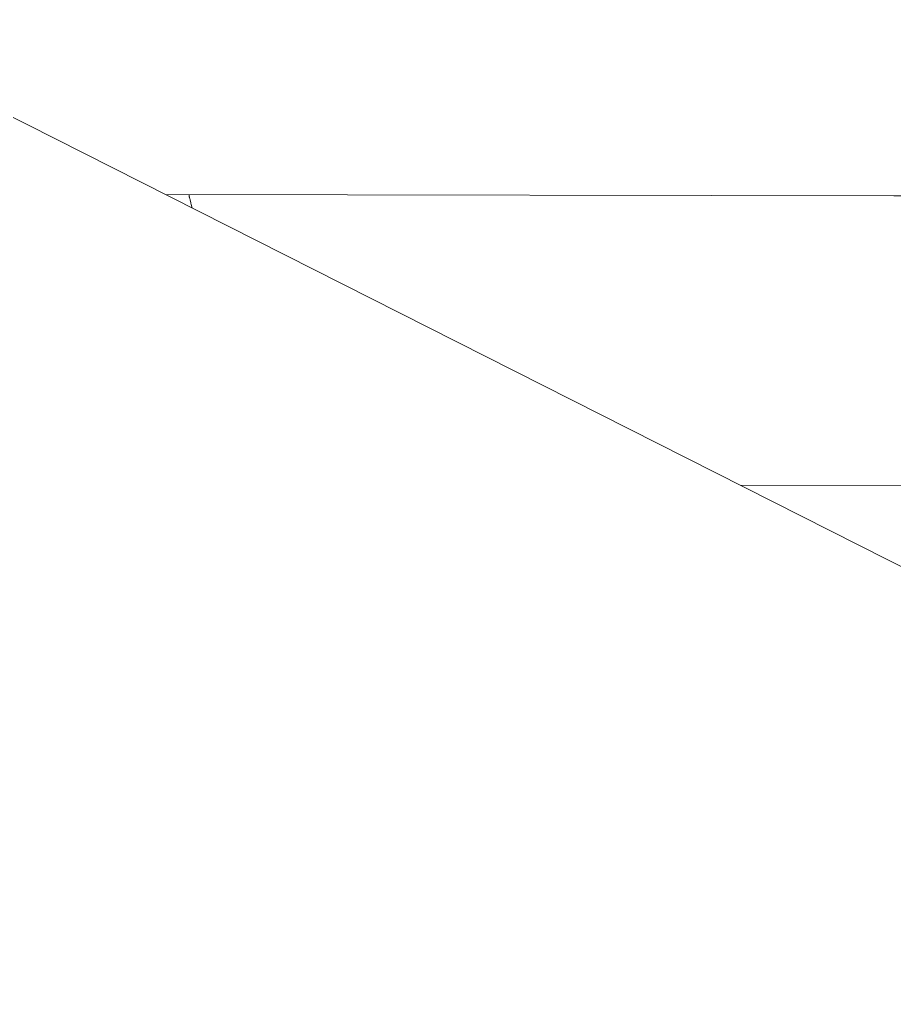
# Model space of a CAD drawing. Extents: x 766778 to 845620, y 133762 to 209800.
# Drawn here: x 784186.9 to 784250.4, y 191061.6 to 191132.8 of the extents above; entities that cross this region are included whole.
import ezdxf

# ---------------------------------------------------------------- set-up
doc = ezdxf.new("R2010")
doc.units = 0
doc.header["$MEASUREMENT"] = 0
doc.layers.get('0').update_dxf_attribs({"color": 1, "linetype": 'CONTINUOUS'})
doc.layers.add('LA-4748_SHOWN', color=2, linetype='CONTINUOUS', lineweight=53)

# ---------------------------------------------------------------- blocks, each defined once
blk = doc.blocks.new('ENGINE')
at = {"layer": 'LA-4748_SHOWN', "color": 252, "lineweight": 5}
for p, q in [((943126.451, 205830.738), (943260.004, 205762.583)), ((943201.78, 205819.008), (943148.89, 205819.287)), ((943150.583, 205819.278), (943150.603, 205819.196)), ((943150.603, 205819.196), (943150.623, 205819.114)), ((943150.623, 205819.114), (943150.633, 205819.074)), ((943150.633, 205819.074), (943150.643, 205819.033)), ((943150.643, 205819.033), (943150.653, 205818.992)), ((943150.653, 205818.992), (943150.663, 205818.951)), ((943150.663, 205818.951), (943150.673, 205818.911)), ((943202.857, 205818.993), (943201.78, 205819.008)), ((943150.673, 205818.911), (943150.683, 205818.87)), ((943150.683, 205818.87), (943150.703, 205818.788)), ((943150.703, 205818.788), (943150.733, 205818.666)), ((943150.733, 205818.666), (943150.742, 205818.626)), ((943150.742, 205818.626), (943150.752, 205818.585)), ((943150.752, 205818.585), (943150.782, 205818.463)), ((943150.782, 205818.463), (943150.802, 205818.382)), ((943150.802, 205818.382), (943150.812, 205818.341)), ((943150.812, 205818.341), (943150.822, 205818.3)), ((943190.535, 205798.034), (943227.394, 205797.84))]:
    blk.add_line(p, q, dxfattribs=at)
for major_axis, start_param, end_param in [((22.433, -272.197), 4.712389, 10.821041), ((1.354, 273.117), 3.141593, 6.283185)]:
    blk.add_ellipse((942882.033, 205976.927), major_axis=major_axis, ratio=1, start_param=start_param, end_param=end_param, dxfattribs=at)

msp = doc.modelspace()

# ---------------------------------------------------------------- block references
at = {"color": 7, "linetype": 'Continuous', "rotation": 0.1984573570547499}
msp.add_blockref('ENGINE', (-158232.80366, -17964.77499), dxfattribs=at)

doc.saveas('drawing.dxf')
